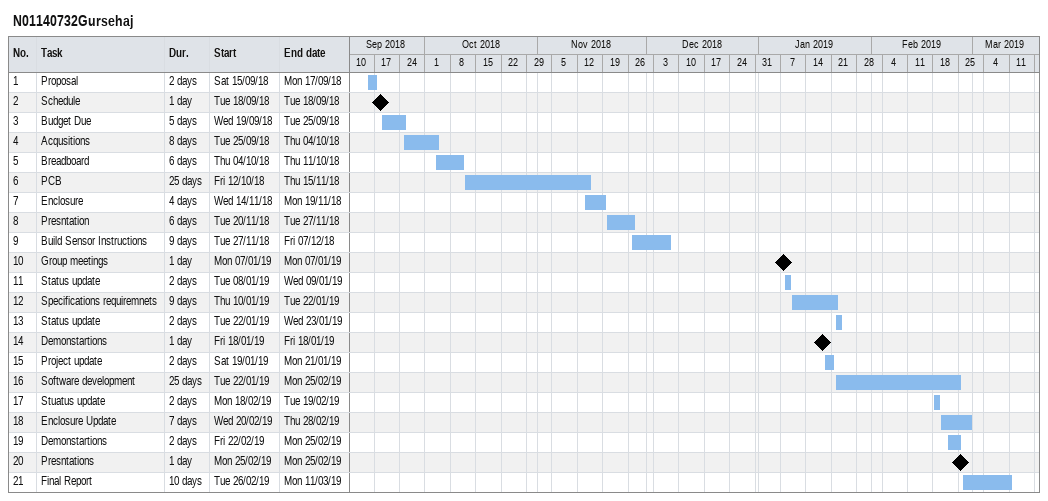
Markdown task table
N01140732Gursehaj

| ID | Task | Duration | Start | Finish |
|---|---|---|---|---|
| 1 | Proposal | 2d | 2018-09-15 | 2018-09-17 |
| 2 | Schedule | 1d | 2018-09-18 | 2018-09-18 |
| 3 | Budget Due | 5d | 2018-09-19 | 2018-09-25 |
| 4 | Acqusitions | 8d | 2018-09-25 | 2018-10-04 |
| 5 | Breadboard | 6d | 2018-10-04 | 2018-10-11 |
| 6 | PCB | 25d | 2018-10-12 | 2018-11-15 |
| 7 | Enclosure | 4d | 2018-11-14 | 2018-11-19 |
| 8 | Presntation | 6d | 2018-11-20 | 2018-11-27 |
| 9 | Build Sensor Instructions | 9d | 2018-11-27 | 2018-12-07 |
| 10 | Group meetings | 1d | 2019-01-07 | 2019-01-07 |
| 11 | Status update | 2d | 2019-01-08 | 2019-01-09 |
| 12 | Specifications requiremnets | 9d | 2019-01-10 | 2019-01-22 |
| 13 | Status update | 2d | 2019-01-22 | 2019-01-23 |
| 14 | Demonstartions | 1d | 2019-01-18 | 2019-01-18 |
| 15 | Project update | 2d | 2019-01-19 | 2019-01-21 |
| 16 | Software development | 25d | 2019-01-22 | 2019-02-25 |
| 17 | Stuatus update | 2d | 2019-02-18 | 2019-02-19 |
| 18 | Enclosure Update | 7d | 2019-02-20 | 2019-02-28 |
| 19 | Demonstartions | 2d | 2019-02-22 | 2019-02-25 |
| 20 | Presntations | 1d | 2019-02-25 | 2019-02-25 |
| 21 | Final Report | 10d | 2019-02-26 | 2019-03-11 |
